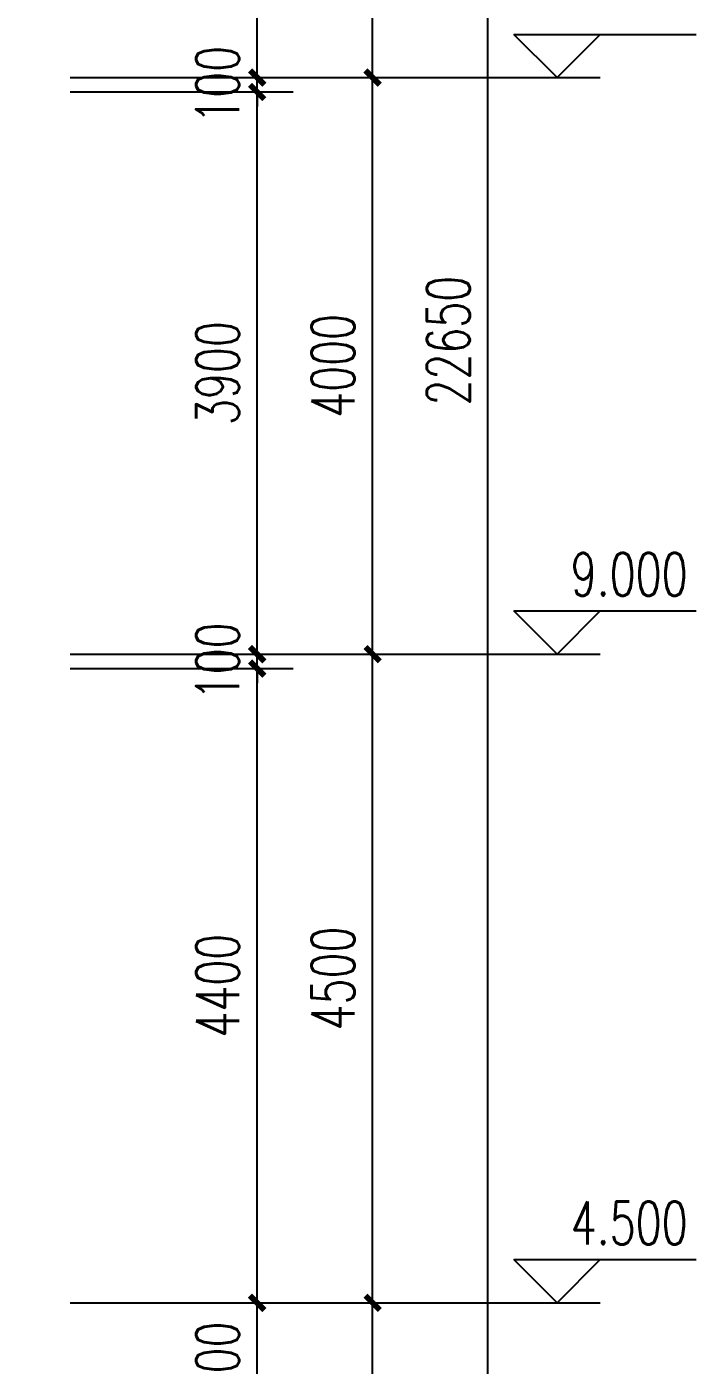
# Model space of a CAD drawing. Extents: x -6243262 to 3079315, y -2914302 to 172723.
# Drawn here: x -2508060 to -2503418, y -761118 to -751832 of the extents above; entities that cross this region are included whole.
import ezdxf

# ---------------------------------------------------------------- set-up
doc = ezdxf.new("R2010")
doc.units = 0
doc.header["$LTSCALE"] = 1000
doc.layers.add('DIM_ELEV', color=3, linetype='Continuous')
doc.layers.add('PUB_DIM', color=3, linetype='Continuous')
doc.styles.add('_TCH_DIM', font='SIMPLEX', dxfattribs={"bigfont": 'GBCBIG'})
doc.styles.add('_TCH_DIM_T3', font='SIMPLEX', dxfattribs={"width": 0.7058823529411765, "bigfont": 'GBCBIG'})
doc.dimstyles.new('_TCH_ARCH&&100', dxfattribs={"dimtxt": 297.5, "dimasz": 100, "dimexe": 250, "dimexo": 300, "dimgap": 126.25, "dimtad": 1, "dimdec": 0, "dimzin": 0, "dimdsep": 46, "dimtxsty": '_TCH_DIM_T3', "dimblk": 'ARCHTICK', "dimcen": 0.09, "dimclrt": 7, "dimazin": 2, "dimtfac": 1, "dimtdec": 0, "dimtix": 1, "dimtmove": 2, "dimatfit": 3, "dimfxl": 0, "dimtolj": 1, "dimtzin": 0, "dimarcsym": 0})

# ---------------------------------------------------------------- blocks, each defined once
blk = doc.blocks.new('_ArchTick')
at = {"color": 0, "linetype": 'ByBlock', "const_width": 0.4}
blk.add_lwpolyline([(-0.5, -0.5), (0.5, 0.5)], dxfattribs=at)
blk = doc.blocks.new('*D716')
at = {"layer": 'Defpoints', "color": 0, "transparency": 16777216}
for p in [(-2508059.919867991, -760684.770915362), (-2506462.03835766, -760684.770915362), (-2508059.919867991, -761484.7709153653)]:
    blk.add_point(p, dxfattribs=at)
at = {"layer": 'PUB_DIM', "color": 0, "lineweight": -2, "transparency": 16777216}
for p, q in [((-2507759.919867991, -760684.770915362), (-2506212.03835766, -760684.770915362)), ((-2506462.03835766, -761484.7709153653), (-2506462.03835766, -760684.770915362)), ((-2507759.919867991, -761484.7709153653), (-2506212.03835766, -761484.7709153653))]:
    blk.add_line(p, q, dxfattribs=at)
at = {"layer": 'PUB_DIM', "color": 0, "lineweight": -2, "transparency": 16777216, "xscale": 100, "yscale": 100, "zscale": 100}
for p, rotation in [((-2506462.03835766, -760684.770915362), 90), ((-2506462.03835766, -761484.7709153653), 270)]:
    blk.add_blockref('_ArchTick', p, dxfattribs=dict(at, rotation=rotation))
at = {"layer": 'PUB_DIM', "color": 7, "transparency": 16777216, "insert": (-2506737.03835766, -761084.7709153641), "char_height": 297.5, "attachment_point": 5, "rotation": 90, "style": '_TCH_DIM_T3'}
blk.add_mtext('\\A1;800', dxfattribs=at)
blk = doc.blocks.new('*D717')
at = {"layer": 'Defpoints', "color": 0, "transparency": 16777216}
for p in [(-2508059.919867991, -756284.770915362), (-2506462.03835766, -756284.770915362), (-2508059.919867991, -760684.770915362)]:
    blk.add_point(p, dxfattribs=at)
at = {"layer": 'PUB_DIM', "color": 0, "lineweight": -2, "transparency": 16777216}
for p, q in [((-2507759.919867991, -756284.770915362), (-2506212.03835766, -756284.770915362)), ((-2506462.03835766, -760684.770915362), (-2506462.03835766, -756284.770915362)), ((-2507759.919867991, -760684.770915362), (-2506212.03835766, -760684.770915362))]:
    blk.add_line(p, q, dxfattribs=at)
at = {"layer": 'PUB_DIM', "color": 0, "lineweight": -2, "transparency": 16777216, "xscale": 100, "yscale": 100, "zscale": 100}
for p, rotation in [((-2506462.03835766, -756284.770915362), 90), ((-2506462.03835766, -760684.770915362), 270)]:
    blk.add_blockref('_ArchTick', p, dxfattribs=dict(at, rotation=rotation))
at = {"layer": 'PUB_DIM', "color": 7, "transparency": 16777216, "insert": (-2506737.03835766, -758484.7709153625), "char_height": 297.5, "attachment_point": 5, "rotation": 90, "style": '_TCH_DIM_T3'}
blk.add_mtext('\\A1;4400', dxfattribs=at)
blk = doc.blocks.new('*D718')
at = {"layer": 'Defpoints', "color": 0, "transparency": 16777216}
for p in [(-2508059.919867991, -756184.770915362), (-2506462.03835766, -756184.770915362), (-2508059.919867991, -756284.770915362)]:
    blk.add_point(p, dxfattribs=at)
at = {"layer": 'PUB_DIM', "color": 0, "lineweight": -2, "transparency": 16777216}
for p, q in [((-2506462.03835766, -756184.770915362), (-2506462.03835766, -756084.770915362)), ((-2507759.919867991, -756184.770915362), (-2506212.03835766, -756184.770915362)), ((-2506462.03835766, -756284.770915362), (-2506462.03835766, -756184.770915362)), ((-2507759.919867991, -756284.770915362), (-2506212.03835766, -756284.770915362)), ((-2506462.03835766, -756284.770915362), (-2506462.03835766, -756384.770915362))]:
    blk.add_line(p, q, dxfattribs=at)
at = {"layer": 'PUB_DIM', "color": 0, "lineweight": -2, "transparency": 16777216, "xscale": 100, "yscale": 100, "zscale": 100}
for p, rotation in [((-2506462.03835766, -756184.770915362), 270), ((-2506462.03835766, -756284.770915362), 90)]:
    blk.add_blockref('_ArchTick', p, dxfattribs=dict(at, rotation=rotation))
at = {"layer": 'PUB_DIM', "color": 7, "transparency": 16777216, "insert": (-2506737.03835766, -756234.7709153625), "char_height": 297.5, "attachment_point": 5, "rotation": 90, "style": '_TCH_DIM_T3'}
blk.add_mtext('\\A1;100', dxfattribs=at)
blk = doc.blocks.new('*D719')
at = {"layer": 'Defpoints', "color": 0, "transparency": 16777216}
for p in [(-2508059.919867991, -752284.770915362), (-2506462.03835766, -752284.770915362), (-2508059.919867991, -756184.770915362)]:
    blk.add_point(p, dxfattribs=at)
at = {"layer": 'PUB_DIM', "color": 0, "lineweight": -2, "transparency": 16777216}
for p, q in [((-2507759.919867991, -752284.770915362), (-2506212.03835766, -752284.770915362)), ((-2506462.03835766, -756184.770915362), (-2506462.03835766, -752284.770915362)), ((-2507759.919867991, -756184.770915362), (-2506212.03835766, -756184.770915362))]:
    blk.add_line(p, q, dxfattribs=at)
at = {"layer": 'PUB_DIM', "color": 0, "lineweight": -2, "transparency": 16777216, "xscale": 100, "yscale": 100, "zscale": 100}
for p, rotation in [((-2506462.03835766, -752284.770915362), 90), ((-2506462.03835766, -756184.770915362), 270)]:
    blk.add_blockref('_ArchTick', p, dxfattribs=dict(at, rotation=rotation))
at = {"layer": 'PUB_DIM', "color": 7, "transparency": 16777216, "insert": (-2506737.03835766, -754234.7709153625), "char_height": 297.5, "attachment_point": 5, "rotation": 90, "style": '_TCH_DIM_T3'}
blk.add_mtext('\\A1;3900', dxfattribs=at)
blk = doc.blocks.new('*D720')
at = {"layer": 'Defpoints', "color": 0, "transparency": 16777216}
for p in [(-2508059.919867991, -752184.770915362), (-2506462.03835766, -752184.770915362), (-2508059.919867991, -752284.770915362)]:
    blk.add_point(p, dxfattribs=at)
at = {"layer": 'PUB_DIM', "color": 0, "lineweight": -2, "transparency": 16777216}
for p, q in [((-2506462.03835766, -752184.770915362), (-2506462.03835766, -752084.770915362)), ((-2507759.919867991, -752184.770915362), (-2506212.03835766, -752184.770915362)), ((-2506462.03835766, -752284.770915362), (-2506462.03835766, -752184.770915362)), ((-2507759.919867991, -752284.770915362), (-2506212.03835766, -752284.770915362)), ((-2506462.03835766, -752284.770915362), (-2506462.03835766, -752384.770915362))]:
    blk.add_line(p, q, dxfattribs=at)
at = {"layer": 'PUB_DIM', "color": 0, "lineweight": -2, "transparency": 16777216, "xscale": 100, "yscale": 100, "zscale": 100}
for p, rotation in [((-2506462.03835766, -752184.770915362), 270), ((-2506462.03835766, -752284.770915362), 90)]:
    blk.add_blockref('_ArchTick', p, dxfattribs=dict(at, rotation=rotation))
at = {"layer": 'PUB_DIM', "color": 7, "transparency": 16777216, "insert": (-2506737.03835766, -752234.7709153625), "char_height": 297.5, "attachment_point": 5, "rotation": 90, "style": '_TCH_DIM_T3'}
blk.add_mtext('\\A1;100', dxfattribs=at)
blk = doc.blocks.new('*D721')
at = {"layer": 'Defpoints', "color": 0, "transparency": 16777216}
for p in [(-2508059.919867991, -748284.770915362), (-2506462.03835766, -748284.770915362), (-2508059.919867991, -752184.770915362)]:
    blk.add_point(p, dxfattribs=at)
at = {"layer": 'PUB_DIM', "color": 0, "lineweight": -2, "transparency": 16777216}
for p, q in [((-2507759.919867991, -748284.770915362), (-2506212.03835766, -748284.770915362)), ((-2506462.03835766, -752184.770915362), (-2506462.03835766, -748284.770915362)), ((-2507759.919867991, -752184.770915362), (-2506212.03835766, -752184.770915362))]:
    blk.add_line(p, q, dxfattribs=at)
at = {"layer": 'PUB_DIM', "color": 0, "lineweight": -2, "transparency": 16777216, "xscale": 100, "yscale": 100, "zscale": 100}
for p, rotation in [((-2506462.03835766, -748284.770915362), 90), ((-2506462.03835766, -752184.770915362), 270)]:
    blk.add_blockref('_ArchTick', p, dxfattribs=dict(at, rotation=rotation))
at = {"layer": 'PUB_DIM', "color": 7, "transparency": 16777216, "insert": (-2506737.03835766, -750234.7709153625), "char_height": 297.5, "attachment_point": 5, "rotation": 90, "style": '_TCH_DIM_T3'}
blk.add_mtext('\\A1;3900', dxfattribs=at)
blk = doc.blocks.new('*D726')
at = {"layer": 'Defpoints', "color": 0, "transparency": 16777216}
for p in [(-2506959.919867991, -742684.770915362), (-2504862.03835766, -742684.770915362), (-2506959.919867991, -765334.770915362)]:
    blk.add_point(p, dxfattribs=at)
at = {"layer": 'PUB_DIM', "color": 0, "lineweight": -2, "transparency": 16777216}
for p, q in [((-2506659.919867991, -742684.770915362), (-2504612.03835766, -742684.770915362)), ((-2504862.03835766, -765334.770915362), (-2504862.03835766, -742684.770915362)), ((-2506659.919867991, -765334.770915362), (-2504612.03835766, -765334.770915362))]:
    blk.add_line(p, q, dxfattribs=at)
at = {"layer": 'PUB_DIM', "color": 0, "lineweight": -2, "transparency": 16777216, "xscale": 100, "yscale": 100, "zscale": 100}
for p, rotation in [((-2504862.03835766, -742684.770915362), 90), ((-2504862.03835766, -765334.770915362), 270)]:
    blk.add_blockref('_ArchTick', p, dxfattribs=dict(at, rotation=rotation))
at = {"layer": 'PUB_DIM', "color": 7, "transparency": 16777216, "insert": (-2505137.03835766, -754009.7709153625), "char_height": 297.5, "attachment_point": 5, "rotation": 90, "style": '_TCH_DIM_T3'}
blk.add_mtext('\\A1;22650', dxfattribs=at)
blk = doc.blocks.new('*D728')
at = {"layer": 'Defpoints', "color": 0, "transparency": 16777216}
for p in [(-2507259.919867991, -760684.770915362), (-2505662.03835766, -760684.770915362), (-2507259.919867991, -765184.770915362)]:
    blk.add_point(p, dxfattribs=at)
at = {"layer": 'PUB_DIM', "color": 0, "lineweight": -2, "transparency": 16777216}
for p, q in [((-2506959.919867991, -760684.770915362), (-2505412.03835766, -760684.770915362)), ((-2505662.03835766, -765184.770915362), (-2505662.03835766, -760684.770915362)), ((-2506959.919867991, -765184.770915362), (-2505412.03835766, -765184.770915362))]:
    blk.add_line(p, q, dxfattribs=at)
at = {"layer": 'PUB_DIM', "color": 0, "lineweight": -2, "transparency": 16777216, "xscale": 100, "yscale": 100, "zscale": 100}
for p, rotation in [((-2505662.03835766, -760684.770915362), 90), ((-2505662.03835766, -765184.770915362), 270)]:
    blk.add_blockref('_ArchTick', p, dxfattribs=dict(at, rotation=rotation))
at = {"layer": 'PUB_DIM', "color": 7, "transparency": 16777216, "insert": (-2505937.03835766, -762934.7709153625), "char_height": 297.5, "attachment_point": 5, "rotation": 90, "style": '_TCH_DIM_T3'}
blk.add_mtext('\\A1;4500', dxfattribs=at)
blk = doc.blocks.new('*D729')
at = {"layer": 'Defpoints', "color": 0, "transparency": 16777216}
for p in [(-2507259.919867991, -756184.770915362), (-2505662.03835766, -756184.770915362), (-2507259.919867991, -760684.770915362)]:
    blk.add_point(p, dxfattribs=at)
at = {"layer": 'PUB_DIM', "color": 0, "lineweight": -2, "transparency": 16777216}
for p, q in [((-2506959.919867991, -756184.770915362), (-2505412.03835766, -756184.770915362)), ((-2505662.03835766, -760684.770915362), (-2505662.03835766, -756184.770915362)), ((-2506959.919867991, -760684.770915362), (-2505412.03835766, -760684.770915362))]:
    blk.add_line(p, q, dxfattribs=at)
at = {"layer": 'PUB_DIM', "color": 0, "lineweight": -2, "transparency": 16777216, "xscale": 100, "yscale": 100, "zscale": 100}
for p, rotation in [((-2505662.03835766, -756184.770915362), 90), ((-2505662.03835766, -760684.770915362), 270)]:
    blk.add_blockref('_ArchTick', p, dxfattribs=dict(at, rotation=rotation))
at = {"layer": 'PUB_DIM', "color": 7, "transparency": 16777216, "insert": (-2505937.03835766, -758434.7709153625), "char_height": 297.5, "attachment_point": 5, "rotation": 90, "style": '_TCH_DIM_T3'}
blk.add_mtext('\\A1;4500', dxfattribs=at)
blk = doc.blocks.new('*D730')
at = {"layer": 'Defpoints', "color": 0, "transparency": 16777216}
for p in [(-2507259.919867991, -752184.770915362), (-2505662.03835766, -752184.770915362), (-2507259.919867991, -756184.770915362)]:
    blk.add_point(p, dxfattribs=at)
at = {"layer": 'PUB_DIM', "color": 0, "lineweight": -2, "transparency": 16777216}
for p, q in [((-2506959.919867991, -752184.770915362), (-2505412.03835766, -752184.770915362)), ((-2505662.03835766, -756184.770915362), (-2505662.03835766, -752184.770915362)), ((-2506959.919867991, -756184.770915362), (-2505412.03835766, -756184.770915362))]:
    blk.add_line(p, q, dxfattribs=at)
at = {"layer": 'PUB_DIM', "color": 0, "lineweight": -2, "transparency": 16777216, "xscale": 100, "yscale": 100, "zscale": 100}
for p, rotation in [((-2505662.03835766, -752184.770915362), 90), ((-2505662.03835766, -756184.770915362), 270)]:
    blk.add_blockref('_ArchTick', p, dxfattribs=dict(at, rotation=rotation))
at = {"layer": 'PUB_DIM', "color": 7, "transparency": 16777216, "insert": (-2505937.03835766, -754184.7709153625), "char_height": 297.5, "attachment_point": 5, "rotation": 90, "style": '_TCH_DIM_T3'}
blk.add_mtext('\\A1;4000', dxfattribs=at)
blk = doc.blocks.new('*D731')
at = {"layer": 'Defpoints', "color": 0, "transparency": 16777216}
for p in [(-2507259.919867991, -748184.770915362), (-2505662.03835766, -748184.770915362), (-2507259.919867991, -752184.770915362)]:
    blk.add_point(p, dxfattribs=at)
at = {"layer": 'PUB_DIM', "color": 0, "lineweight": -2, "transparency": 16777216}
for p, q in [((-2506959.919867991, -748184.770915362), (-2505412.03835766, -748184.770915362)), ((-2505662.03835766, -752184.770915362), (-2505662.03835766, -748184.770915362)), ((-2506959.919867991, -752184.770915362), (-2505412.03835766, -752184.770915362))]:
    blk.add_line(p, q, dxfattribs=at)
at = {"layer": 'PUB_DIM', "color": 0, "lineweight": -2, "transparency": 16777216, "xscale": 100, "yscale": 100, "zscale": 100}
for p, rotation in [((-2505662.03835766, -748184.770915362), 90), ((-2505662.03835766, -752184.770915362), 270)]:
    blk.add_blockref('_ArchTick', p, dxfattribs=dict(at, rotation=rotation))
at = {"layer": 'PUB_DIM', "color": 7, "transparency": 16777216, "insert": (-2505937.03835766, -750184.7709153625), "char_height": 297.5, "attachment_point": 5, "rotation": 90, "style": '_TCH_DIM_T3'}
blk.add_mtext('\\A1;4000', dxfattribs=at)

msp = doc.modelspace()

# ---------------------------------------------------------------- linework, layer by layer
at = {"layer": 'DIM_ELEV'}
for p, q in [((-2504383.299614181, -752184.770915362), (-2504683.299614181, -751884.770915362)), ((-2504683.299614181, -751884.770915362), (-2503418.299614181, -751884.770915362)), ((-2504383.299614181, -752184.770915362), (-2504083.299614181, -751884.770915362)), ((-2505662.03835766, -752184.770915362), (-2504083.299614181, -752184.770915362)), ((-2504383.299614181, -756184.770915362), (-2504683.299614181, -755884.770915362)), ((-2504683.299614181, -755884.770915362), (-2503418.299614181, -755884.770915362)), ((-2504383.299614181, -756184.770915362), (-2504083.299614181, -755884.770915362)), ((-2505662.03835766, -756184.770915362), (-2504083.299614181, -756184.770915362)), ((-2504383.299614181, -760684.770915362), (-2504683.299614181, -760384.770915362)), ((-2504683.299614181, -760384.770915362), (-2503418.299614181, -760384.770915362)), ((-2504383.299614181, -760684.770915362), (-2504083.299614181, -760384.770915362)), ((-2505662.03835766, -760684.770915362), (-2504083.299614181, -760684.770915362))]:
    msp.add_line(p, q, dxfattribs=at)

# ---------------------------------------------------------------- texts
at = {"layer": 'DIM_ELEV', "color": 7, "style": '_TCH_DIM', "width": 0.7058823529411765}
for s, p in [('9.000', (-2504288.299614181, -755779.770915362)), ('4.500', (-2504288.299614181, -760279.770915362))]:
    msp.add_text(s, height=297.5, dxfattribs=at).set_placement(p)

# ---------------------------------------------------------------- dimensions: what is measured, and where the dimension line sits
at = {"layer": 'PUB_DIM'}
for p1, p2, distance, picture, middle in [((-2506959.919867991, -765334.770915362), (-2506959.919867991, -742684.770915362), -2097.8815103308298, '*D726', (-2505137.03835766, -754009.7709153625)), ((-2507259.919867991, -752184.770915362), (-2507259.919867991, -748184.770915362), -1597.8815103308298, '*D731', (-2505937.03835766, -750184.7709153625)), ((-2508059.919867991, -752184.770915362), (-2508059.919867991, -748284.770915362), -1597.8815103308298, '*D721', (-2506737.03835766, -750234.7709153625)), ((-2508059.919867991, -752284.770915362), (-2508059.919867991, -752184.770915362), -1597.8815103308298, '*D720', (-2506737.03835766, -752234.7709153625)), ((-2507259.919867991, -756184.770915362), (-2507259.919867991, -752184.770915362), -1597.8815103308298, '*D730', (-2505937.03835766, -754184.7709153625)), ((-2508059.919867991, -756184.770915362), (-2508059.919867991, -752284.770915362), -1597.8815103308298, '*D719', (-2506737.03835766, -754234.7709153625)), ((-2508059.919867991, -756284.770915362), (-2508059.919867991, -756184.770915362), -1597.8815103308298, '*D718', (-2506737.03835766, -756234.7709153625)), ((-2507259.919867991, -760684.770915362), (-2507259.919867991, -756184.770915362), -1597.8815103308298, '*D729', (-2505937.03835766, -758434.7709153625)), ((-2508059.919867991, -760684.770915362), (-2508059.919867991, -756284.770915362), -1597.8815103308298, '*D717', (-2506737.03835766, -758484.7709153625)), ((-2508059.919867991, -761484.7709153653), (-2508059.919867991, -760684.770915362), -1597.8815103308298, '*D716', (-2506737.03835766, -761084.7709153641)), ((-2507259.919867991, -765184.770915362), (-2507259.919867991, -760684.770915362), -1597.8815103308298, '*D728', (-2505937.03835766, -762934.7709153625))]:
    dim = msp.add_aligned_dim(p1=p1, p2=p2, distance=distance, dimstyle='_TCH_ARCH&&100', dxfattribs=at)
    dim.commit()
    dim.dimension.update_dxf_attribs({"geometry": picture, "text_midpoint": middle})

doc.saveas('drawing.dxf')
